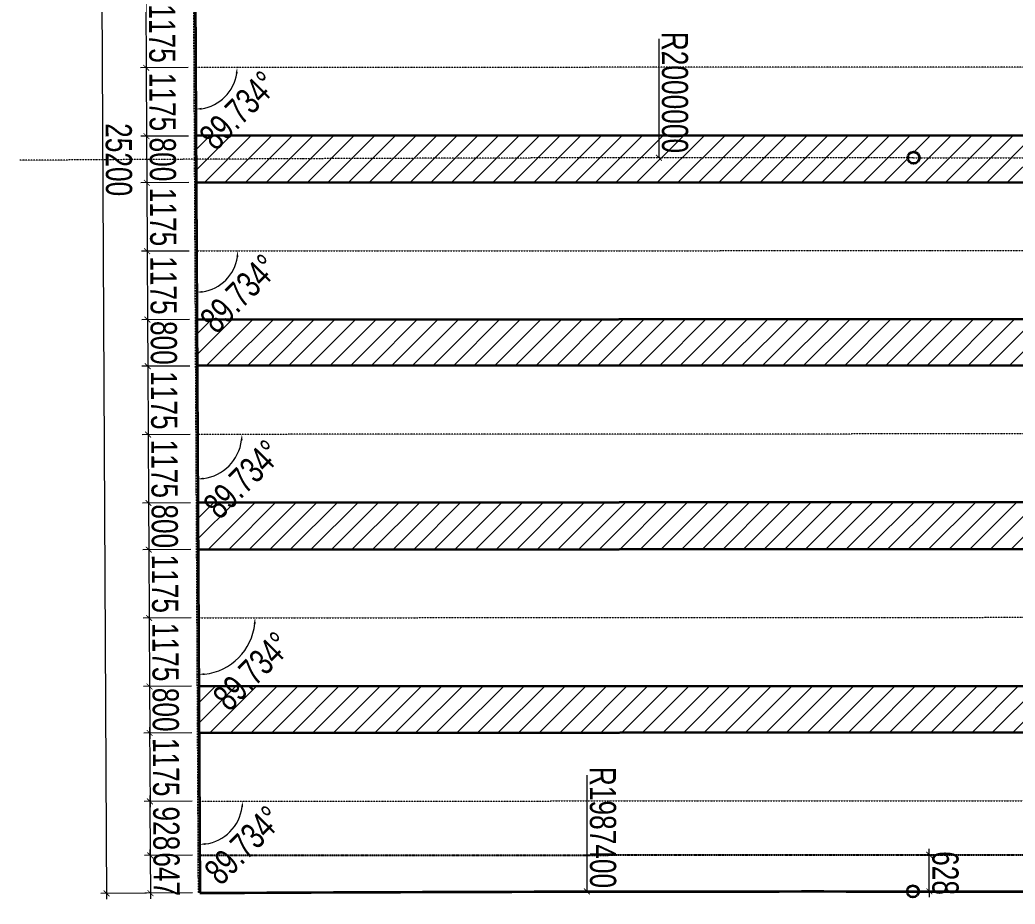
# Model space of a CAD drawing. Extents: x -2667085 to 4, y -2479164 to 2.
# Drawn here: x -2667085 to -2649992, y -2405487 to -2390302 of the extents above; entities that cross this region are included whole.
import ezdxf

# ---------------------------------------------------------------- set-up
doc = ezdxf.new("R2010")
doc.units = 0
doc.header["$MEASUREMENT"] = 0
doc.header["$PDMODE"] = 3
for name, pattern in [('CONTINOUS', [0]), ('DASHDOT', [1, 0.5, -0.25, 0, -0.25]), ('DASHED', [0.75, 0.5, -0.25]), ('ZXX0', [30, 13, -2, 0.5, -2, 12.5])]:
    doc.linetypes.add(name, pattern=pattern)
doc.layers.get('0').update_dxf_attribs({"linetype": 'CONTINUOUS'})
doc.layers.get('DEFPOINTS').update_dxf_attribs({"linetype": 'CONTINUOUS'})
for name, color, linetype, lineweight in [('Thick', 4, 'CONTINOUS', 35), ('桥－总－中心线', 1, 'ZXX0', 13), ('桥－构造轮廓－实线', 4, 'CONTINUOUS', 35), ('桥－构造轮廓－虚线', 3, 'DASHED', 25), ('桥－综合标注', 31, 'CONTINUOUS', 13)]:
    doc.layers.add(name, color=color, linetype=linetype, lineweight=lineweight)
doc.styles.add('SMEDI', font='smsim.shx', dxfattribs={"width": 0.75, "bigfont": 'smfs.shx'})
doc.dimstyles.new('1-150', dxfattribs={"dimtxt": 450, "dimasz": 100, "dimexe": 100, "dimexo": 125, "dimgap": 50, "dimtad": 1, "dimdec": 0, "dimzin": 0, "dimdsep": 46, "dimtxsty": 'SMEDI', "dimblk": 'ARCHTICK', "dimcen": 0.09, "dimdle": 100, "dimclrd": 256, "dimclre": 256, "dimclrt": 256, "dimadec": 0, "dimazin": 0, "dimtfac": 1, "dimtdec": 0, "dimtix": 1, "dimtmove": 2, "dimatfit": 3, "dimldrblk": 'ARCHTICK', "dimfxl": 2, "dimtolj": 1, "dimtzin": 0, "dimlwd": -1, "dimlwe": -1, "dimarcsym": 0})
doc.dimstyles.new('1-150角度', dxfattribs={"dimtxt": 450, "dimasz": 100, "dimexe": 100, "dimexo": 125, "dimgap": 5, "dimtad": 1, "dimdec": 3, "dimzin": 0, "dimdsep": 46, "dimtxsty": 'SMEDI', "dimcen": 0.09, "dimdle": 100, "dimclrd": 256, "dimclre": 256, "dimclrt": 256, "dimadec": 3, "dimazin": 0, "dimtfac": 1, "dimtdec": 3, "dimtmove": 2, "dimatfit": 3, "dimldrblk": 'ARCHTICK', "dimfxl": 2, "dimtolj": 1, "dimtzin": 0, "dimlwd": -1, "dimlwe": -1, "dimarcsym": 0})

# ---------------------------------------------------------------- blocks, each defined once
blk = doc.blocks.new('_ArchTick')
at = {"color": 0, "linetype": 'ByBlock', "const_width": 0.15}
blk.add_lwpolyline([(-0.5, -0.5), (0.5, 0.5)], dxfattribs=at)
blk = doc.blocks.new('*D242')
at = {"layer": 'DEFPOINTS', "color": 0, "transparency": 16777216}
for p in [(-2664075, -2389945), (-2664916, -2391124), (-2664069, -2391120)]:
    blk.add_point(p, dxfattribs=at)
at = {"layer": '桥－综合标注', "transparency": 16777216}
for p, q in [((-2664200, -2389946), (-2665022, -2389950)), ((-2664923, -2389849), (-2664915, -2391224)), ((-2664194, -2391121), (-2665016, -2391125))]:
    blk.add_line(p, q, dxfattribs=at)
at = {"layer": '桥－综合标注', "transparency": 16777216, "xscale": 100, "yscale": 100, "zscale": 100}
for p, rotation in [((-2664922, -2389949), 90.2996163518418), ((-2664916, -2391124), 270.2996163518418)]:
    blk.add_blockref('_ArchTick', p, dxfattribs=dict(at, rotation=rotation))
at = {"layer": '桥－综合标注', "transparency": 16777216, "insert": (-2664644, -2390536), "char_height": 450, "attachment_point": 5, "rotation": 270.2996, "style": 'SMEDI'}
blk.add_mtext('\\A1;1175', dxfattribs=at)
blk = doc.blocks.new('*D243')
at = {"layer": 'DEFPOINTS', "color": 0, "transparency": 16777216}
for p in [(-2664069, -2391120), (-2664910, -2392299), (-2664063, -2392295)]:
    blk.add_point(p, dxfattribs=at)
at = {"layer": '桥－综合标注', "transparency": 16777216}
for p, q in [((-2664194, -2391121), (-2665016, -2391125)), ((-2664916, -2391024), (-2664909, -2392399)), ((-2664188, -2392296), (-2665010, -2392300))]:
    blk.add_line(p, q, dxfattribs=at)
at = {"layer": '桥－综合标注', "transparency": 16777216, "xscale": 100, "yscale": 100, "zscale": 100}
for p, rotation in [((-2664916, -2391124), 90.2996163518418), ((-2664910, -2392299), 270.2996163518418)]:
    blk.add_blockref('_ArchTick', p, dxfattribs=dict(at, rotation=rotation))
at = {"layer": '桥－综合标注', "transparency": 16777216, "insert": (-2664638, -2391711), "char_height": 450, "attachment_point": 5, "rotation": 270.2996, "style": 'SMEDI'}
blk.add_mtext('\\A1;1175', dxfattribs=at)
blk = doc.blocks.new('*D244')
at = {"layer": 'DEFPOINTS', "color": 0, "transparency": 16777216}
for p in [(-2664063, -2392295), (-2664906, -2393099), (-2664059, -2393095)]:
    blk.add_point(p, dxfattribs=at)
at = {"layer": '桥－综合标注', "transparency": 16777216}
for p, q in [((-2664188, -2392296), (-2665010, -2392300)), ((-2664910, -2392199), (-2664905, -2393199)), ((-2664184, -2393096), (-2665006, -2393100))]:
    blk.add_line(p, q, dxfattribs=at)
at = {"layer": '桥－综合标注', "transparency": 16777216, "xscale": 100, "yscale": 100, "zscale": 100}
for p, rotation in [((-2664910, -2392299), 90.2996163518418), ((-2664906, -2393099), 270.2996163518418)]:
    blk.add_blockref('_ArchTick', p, dxfattribs=dict(at, rotation=rotation))
at = {"layer": '桥－综合标注', "transparency": 16777216, "insert": (-2664633, -2392698), "char_height": 450, "attachment_point": 5, "rotation": 270.2996, "style": 'SMEDI'}
blk.add_mtext('\\A1;800', dxfattribs=at)
blk = doc.blocks.new('*D245')
at = {"layer": 'DEFPOINTS', "color": 0, "transparency": 16777216}
for p in [(-2664059, -2393095), (-2664899, -2394274), (-2664052, -2394270)]:
    blk.add_point(p, dxfattribs=at)
at = {"layer": '桥－综合标注', "transparency": 16777216}
for p, q in [((-2664906, -2392999), (-2664899, -2394374)), ((-2664184, -2393096), (-2665006, -2393100)), ((-2664177, -2394271), (-2664999, -2394275))]:
    blk.add_line(p, q, dxfattribs=at)
at = {"layer": '桥－综合标注', "transparency": 16777216, "xscale": 100, "yscale": 100, "zscale": 100}
for p, rotation in [((-2664906, -2393099), 90.2996163518418), ((-2664899, -2394274), 270.2996163518418)]:
    blk.add_blockref('_ArchTick', p, dxfattribs=dict(at, rotation=rotation))
at = {"layer": '桥－综合标注', "transparency": 16777216, "insert": (-2664628, -2393686), "char_height": 450, "attachment_point": 5, "rotation": 270.2996, "style": 'SMEDI'}
blk.add_mtext('\\A1;1175', dxfattribs=at)
blk = doc.blocks.new('*D246')
at = {"layer": 'DEFPOINTS', "color": 0, "transparency": 16777216}
for p in [(-2664052, -2394270), (-2664893, -2395449), (-2664046, -2395445)]:
    blk.add_point(p, dxfattribs=at)
at = {"layer": '桥－综合标注', "transparency": 16777216}
for p, q in [((-2664900, -2394174), (-2664893, -2395549)), ((-2664177, -2394271), (-2664999, -2394275)), ((-2664171, -2395446), (-2664993, -2395450))]:
    blk.add_line(p, q, dxfattribs=at)
at = {"layer": '桥－综合标注', "transparency": 16777216, "xscale": 100, "yscale": 100, "zscale": 100}
for p, rotation in [((-2664899, -2394274), 90.2996163518418), ((-2664893, -2395449), 270.2996163518418)]:
    blk.add_blockref('_ArchTick', p, dxfattribs=dict(at, rotation=rotation))
at = {"layer": '桥－综合标注', "transparency": 16777216, "insert": (-2664621, -2394861), "char_height": 450, "attachment_point": 5, "rotation": 270.2996, "style": 'SMEDI'}
blk.add_mtext('\\A1;1175', dxfattribs=at)
blk = doc.blocks.new('*D247')
at = {"layer": 'DEFPOINTS', "color": 0, "transparency": 16777216}
for p in [(-2664046, -2395445), (-2664889, -2396249), (-2664042, -2396245)]:
    blk.add_point(p, dxfattribs=at)
at = {"layer": '桥－综合标注', "transparency": 16777216}
for p, q in [((-2664894, -2395349), (-2664889, -2396349)), ((-2664171, -2395446), (-2664993, -2395450)), ((-2664167, -2396246), (-2664989, -2396250))]:
    blk.add_line(p, q, dxfattribs=at)
at = {"layer": '桥－综合标注', "transparency": 16777216, "xscale": 100, "yscale": 100, "zscale": 100}
for p, rotation in [((-2664893, -2395449), 90.2996163518418), ((-2664889, -2396249), 270.2996163518418)]:
    blk.add_blockref('_ArchTick', p, dxfattribs=dict(at, rotation=rotation))
at = {"layer": '桥－综合标注', "transparency": 16777216, "insert": (-2664616, -2395848), "char_height": 450, "attachment_point": 5, "rotation": 270.2996, "style": 'SMEDI'}
blk.add_mtext('\\A1;800', dxfattribs=at)
blk = doc.blocks.new('*D248')
at = {"layer": 'DEFPOINTS', "color": 0, "transparency": 16777216}
for p in [(-2664042, -2396245), (-2664883, -2397424), (-2664036, -2397420)]:
    blk.add_point(p, dxfattribs=at)
at = {"layer": '桥－综合标注', "transparency": 16777216}
for p, q in [((-2664167, -2396246), (-2664989, -2396250)), ((-2664890, -2396149), (-2664882, -2397524)), ((-2664161, -2397421), (-2664983, -2397425))]:
    blk.add_line(p, q, dxfattribs=at)
at = {"layer": '桥－综合标注', "transparency": 16777216, "xscale": 100, "yscale": 100, "zscale": 100}
for p, rotation in [((-2664889, -2396249), 90.2996163518418), ((-2664883, -2397424), 270.2996163518418)]:
    blk.add_blockref('_ArchTick', p, dxfattribs=dict(at, rotation=rotation))
at = {"layer": '桥－综合标注', "transparency": 16777216, "insert": (-2664611, -2396835), "char_height": 450, "attachment_point": 5, "rotation": 270.2996, "style": 'SMEDI'}
blk.add_mtext('\\A1;1175', dxfattribs=at)
blk = doc.blocks.new('*D249')
at = {"layer": 'DEFPOINTS', "color": 0, "transparency": 16777216}
for p in [(-2664036, -2397420), (-2664877, -2398599), (-2664030, -2398595)]:
    blk.add_point(p, dxfattribs=at)
at = {"layer": '桥－综合标注', "transparency": 16777216}
for p, q in [((-2664161, -2397421), (-2664983, -2397425)), ((-2664883, -2397324), (-2664876, -2398699)), ((-2664155, -2398596), (-2664977, -2398600))]:
    blk.add_line(p, q, dxfattribs=at)
at = {"layer": '桥－综合标注', "transparency": 16777216, "xscale": 100, "yscale": 100, "zscale": 100}
for p, rotation in [((-2664883, -2397424), 90.2996163518418), ((-2664877, -2398599), 270.2996163518418)]:
    blk.add_blockref('_ArchTick', p, dxfattribs=dict(at, rotation=rotation))
at = {"layer": '桥－综合标注', "transparency": 16777216, "insert": (-2664605, -2398010), "char_height": 450, "attachment_point": 5, "rotation": 270.2996, "style": 'SMEDI'}
blk.add_mtext('\\A1;1175', dxfattribs=at)
blk = doc.blocks.new('*D250')
at = {"layer": 'DEFPOINTS', "color": 0, "transparency": 16777216}
for p in [(-2664030, -2398595), (-2664873, -2399399), (-2664026, -2399395)]:
    blk.add_point(p, dxfattribs=at)
at = {"layer": '桥－综合标注', "transparency": 16777216}
for p, q in [((-2664877, -2398499), (-2664872, -2399499)), ((-2664155, -2398596), (-2664977, -2398600)), ((-2664151, -2399396), (-2664973, -2399400))]:
    blk.add_line(p, q, dxfattribs=at)
at = {"layer": '桥－综合标注', "transparency": 16777216, "xscale": 100, "yscale": 100, "zscale": 100}
for p, rotation in [((-2664877, -2398599), 90.2996163518418), ((-2664873, -2399399), 270.2996163518418)]:
    blk.add_blockref('_ArchTick', p, dxfattribs=dict(at, rotation=rotation))
at = {"layer": '桥－综合标注', "transparency": 16777216, "insert": (-2664600, -2398998), "char_height": 450, "attachment_point": 5, "rotation": 270.2996, "style": 'SMEDI'}
blk.add_mtext('\\A1;800', dxfattribs=at)
blk = doc.blocks.new('*D251')
at = {"layer": 'DEFPOINTS', "color": 0, "transparency": 16777216}
for p in [(-2664026, -2399395), (-2664866, -2400574), (-2664019, -2400570)]:
    blk.add_point(p, dxfattribs=at)
at = {"layer": '桥－综合标注', "transparency": 16777216}
for p, q in [((-2664873, -2399299), (-2664866, -2400674)), ((-2664151, -2399396), (-2664973, -2399400)), ((-2664144, -2400571), (-2664966, -2400575))]:
    blk.add_line(p, q, dxfattribs=at)
at = {"layer": '桥－综合标注', "transparency": 16777216, "xscale": 100, "yscale": 100, "zscale": 100}
for p, rotation in [((-2664873, -2399399), 90.2996163518418), ((-2664866, -2400574), 270.2996163518418)]:
    blk.add_blockref('_ArchTick', p, dxfattribs=dict(at, rotation=rotation))
at = {"layer": '桥－综合标注', "transparency": 16777216, "insert": (-2664595, -2399985), "char_height": 450, "attachment_point": 5, "rotation": 270.2996, "style": 'SMEDI'}
blk.add_mtext('\\A1;1175', dxfattribs=at)
blk = doc.blocks.new('*D252')
at = {"layer": 'DEFPOINTS', "color": 0, "transparency": 16777216}
for p in [(-2664019, -2400570), (-2664860, -2401749), (-2664013, -2401745)]:
    blk.add_point(p, dxfattribs=at)
at = {"layer": '桥－综合标注', "transparency": 16777216}
for p, q in [((-2664867, -2400474), (-2664860, -2401849)), ((-2664144, -2400571), (-2664966, -2400575)), ((-2664138, -2401746), (-2664960, -2401750))]:
    blk.add_line(p, q, dxfattribs=at)
at = {"layer": '桥－综合标注', "transparency": 16777216, "xscale": 100, "yscale": 100, "zscale": 100}
for p, rotation in [((-2664866, -2400574), 90.2996163518418), ((-2664860, -2401749), 270.2996163518418)]:
    blk.add_blockref('_ArchTick', p, dxfattribs=dict(at, rotation=rotation))
at = {"layer": '桥－综合标注', "transparency": 16777216, "insert": (-2664588, -2401160), "char_height": 450, "attachment_point": 5, "rotation": 270.2996, "style": 'SMEDI'}
blk.add_mtext('\\A1;1175', dxfattribs=at)
blk = doc.blocks.new('*D253')
at = {"layer": 'DEFPOINTS', "color": 0, "transparency": 16777216}
for p in [(-2664013, -2401745), (-2664856, -2402549), (-2664009, -2402545)]:
    blk.add_point(p, dxfattribs=at)
at = {"layer": '桥－综合标注', "transparency": 16777216}
for p, q in [((-2664138, -2401746), (-2664960, -2401750)), ((-2664861, -2401649), (-2664856, -2402649)), ((-2664134, -2402546), (-2664956, -2402550))]:
    blk.add_line(p, q, dxfattribs=at)
at = {"layer": '桥－综合标注', "transparency": 16777216, "xscale": 100, "yscale": 100, "zscale": 100}
for p, rotation in [((-2664860, -2401749), 90.2996163518418), ((-2664856, -2402549), 270.2996163518418)]:
    blk.add_blockref('_ArchTick', p, dxfattribs=dict(at, rotation=rotation))
at = {"layer": '桥－综合标注', "transparency": 16777216, "insert": (-2664583, -2402148), "char_height": 450, "attachment_point": 5, "rotation": 270.2996, "style": 'SMEDI'}
blk.add_mtext('\\A1;800', dxfattribs=at)
blk = doc.blocks.new('*D254')
at = {"layer": 'DEFPOINTS', "color": 0, "transparency": 16777216}
for p in [(-2664009, -2402545), (-2664850, -2403724), (-2664003, -2403720)]:
    blk.add_point(p, dxfattribs=at)
at = {"layer": '桥－综合标注', "transparency": 16777216}
for p, q in [((-2664134, -2402546), (-2664956, -2402550)), ((-2664857, -2402449), (-2664849, -2403824)), ((-2664128, -2403721), (-2664950, -2403725))]:
    blk.add_line(p, q, dxfattribs=at)
at = {"layer": '桥－综合标注', "transparency": 16777216, "xscale": 100, "yscale": 100, "zscale": 100}
for p, rotation in [((-2664856, -2402549), 90.2996163518418), ((-2664850, -2403724), 270.2996163518418)]:
    blk.add_blockref('_ArchTick', p, dxfattribs=dict(at, rotation=rotation))
at = {"layer": '桥－综合标注', "transparency": 16777216, "insert": (-2664578, -2403135), "char_height": 450, "attachment_point": 5, "rotation": 270.2996, "style": 'SMEDI'}
blk.add_mtext('\\A1;1175', dxfattribs=at)
blk = doc.blocks.new('*D255')
at = {"layer": 'DEFPOINTS', "color": 0, "transparency": 16777216}
for p in [(-2664003, -2403720), (-2664845, -2404652), (-2663998, -2404648)]:
    blk.add_point(p, dxfattribs=at)
at = {"layer": '桥－综合标注', "transparency": 16777216}
for p, q in [((-2664851, -2403624), (-2664845, -2404752)), ((-2664128, -2403721), (-2664950, -2403725)), ((-2664123, -2404649), (-2664945, -2404653))]:
    blk.add_line(p, q, dxfattribs=at)
at = {"layer": '桥－综合标注', "transparency": 16777216, "xscale": 100, "yscale": 100, "zscale": 100}
for p, rotation in [((-2664850, -2403724), 90.2996163518418), ((-2664845, -2404652), 270.2996163518418)]:
    blk.add_blockref('_ArchTick', p, dxfattribs=dict(at, rotation=rotation))
at = {"layer": '桥－综合标注', "transparency": 16777216, "insert": (-2664573, -2404187), "char_height": 450, "attachment_point": 5, "rotation": 270.2996, "style": 'SMEDI'}
blk.add_mtext('\\A1;928', dxfattribs=at)
blk = doc.blocks.new('*D256')
at = {"layer": 'DEFPOINTS', "color": 0, "transparency": 16777216}
for p in [(-2664127, -2380095), (-2665597, -2405303), (-2663995, -2405295)]:
    blk.add_point(p, dxfattribs=at)
at = {"layer": '桥－综合标注', "transparency": 16777216}
for p, q in [((-2665729, -2380003), (-2665596, -2405403)), ((-2664252, -2380096), (-2665829, -2380104)), ((-2664120, -2405295), (-2665697, -2405304))]:
    blk.add_line(p, q, dxfattribs=at)
at = {"layer": '桥－综合标注', "transparency": 16777216, "xscale": 100, "yscale": 100, "zscale": 100}
for p, rotation in [((-2665729, -2380103), 90.29961635183797), ((-2665597, -2405303), 270.2996163518379)]:
    blk.add_blockref('_ArchTick', p, dxfattribs=dict(at, rotation=rotation))
at = {"layer": '桥－综合标注', "transparency": 16777216, "insert": (-2665388, -2392702), "char_height": 450, "attachment_point": 5, "rotation": 270.2996, "style": 'SMEDI'}
blk.add_mtext('\\A1;25200', dxfattribs=at)
blk = doc.blocks.new('*D285')
at = {"layer": 'DEFPOINTS', "color": 0, "transparency": 16777216}
for p in [(-2651748, -2404641), (-2651466, -2404640), (-2651747, -2405269)]:
    blk.add_point(p, dxfattribs=at)
at = {"layer": '桥－综合标注', "transparency": 16777216}
for p, q in [((-2651623, -2404641), (-2651366, -2404640)), ((-2651466, -2404640), (-2651466, -2404540)), ((-2651465, -2405268), (-2651466, -2404640)), ((-2651622, -2405269), (-2651365, -2405268)), ((-2651465, -2405268), (-2651465, -2405368))]:
    blk.add_line(p, q, dxfattribs=at)
at = {"layer": '桥－综合标注', "transparency": 16777216, "xscale": 100, "yscale": 100, "zscale": 100}
for p, rotation in [((-2651466, -2404640), 270.033768437592), ((-2651465, -2405268), 90.03376843759196)]:
    blk.add_blockref('_ArchTick', p, dxfattribs=dict(at, rotation=rotation))
at = {"layer": '桥－综合标注', "transparency": 16777216, "insert": (-2651191, -2404954), "char_height": 450, "attachment_point": 5, "rotation": 270.0338, "style": 'SMEDI'}
blk.add_mtext('\\A1;628', dxfattribs=at)
blk = doc.blocks.new('*D286')
at = {"layer": 'DEFPOINTS', "color": 0, "transparency": 16777216}
for p in [(-2663998, -2404648), (-2664842, -2405299), (-2663995, -2405295)]:
    blk.add_point(p, dxfattribs=at)
at = {"layer": '桥－综合标注', "transparency": 16777216}
for p, q in [((-2664123, -2404649), (-2664945, -2404653)), ((-2664845, -2404652), (-2664846, -2404552)), ((-2664845, -2404652), (-2664842, -2405299)), ((-2664120, -2405295), (-2664942, -2405300)), ((-2664842, -2405299), (-2664841, -2405399))]:
    blk.add_line(p, q, dxfattribs=at)
at = {"layer": '桥－综合标注', "transparency": 16777216, "xscale": 100, "yscale": 100, "zscale": 100}
for p, rotation in [((-2664845, -2404652), 270.2996163518341), ((-2664842, -2405299), 90.29961635183412)]:
    blk.add_blockref('_ArchTick', p, dxfattribs=dict(at, rotation=rotation))
at = {"layer": '桥－综合标注', "transparency": 16777216, "insert": (-2664568, -2404974), "char_height": 450, "attachment_point": 5, "rotation": 270.2996, "style": 'SMEDI'}
blk.add_mtext('\\A1;647', dxfattribs=at)
blk = doc.blocks.new('*D290')
at = {"layer": 'DEFPOINTS', "color": 0, "transparency": 16777216}
for p in [(-2664127, -2380095), (-2664118, -2381670), (-2634091, -2381652), (-2663702, -2382386), (-2663995, -2405295)]:
    blk.add_point(p, dxfattribs=at)
at = {"layer": '桥－综合标注', "transparency": 16777216}
blk.add_arc((-2664118, -2381670), 828, 277.2253, 353.1085, dxfattribs=at)
for points in [[(-2663313, -2381769), (-2663280, -2381771), (-2663290, -2381670)], [(-2664013, -2382508), (-2664015, -2382475), (-2664114, -2382498)]]:
    blk.add_solid(points, dxfattribs=at)
at = {"layer": '桥－综合标注', "transparency": 16777216, "insert": (-2663297, -2382486), "char_height": 450, "attachment_point": 5, "rotation": 45.1669, "style": 'SMEDI'}
blk.add_mtext('\\A1;89.735°', dxfattribs=at)
blk = doc.blocks.new('*D291')
at = {"layer": 'DEFPOINTS', "color": 0, "transparency": 16777216}
for p in [(-2664127, -2380095), (-2664102, -2384820), (-2634091, -2384802), (-2663612, -2385661), (-2663995, -2405295)]:
    blk.add_point(p, dxfattribs=at)
at = {"layer": '桥－综合标注', "transparency": 16777216}
blk.add_arc((-2664102, -2384820), 973, 276.1912, 354.1425, dxfattribs=at)
for points in [[(-2663151, -2384919), (-2663117, -2384920), (-2663129, -2384820)], [(-2663996, -2385804), (-2663998, -2385771), (-2664097, -2385793)]]:
    blk.add_solid(points, dxfattribs=at)
at = {"layer": '桥－综合标注', "transparency": 16777216, "insert": (-2663178, -2385739), "char_height": 450, "attachment_point": 5, "rotation": 45.1669, "style": 'SMEDI'}
blk.add_mtext('\\A1;89.735°', dxfattribs=at)
blk = doc.blocks.new('*D292')
at = {"layer": 'DEFPOINTS', "color": 0, "transparency": 16777216}
for p in [(-2664127, -2380095), (-2664085, -2387970), (-2634091, -2387952), (-2663627, -2388757), (-2663995, -2405295)]:
    blk.add_point(p, dxfattribs=at)
at = {"layer": '桥－综合标注', "transparency": 16777216}
blk.add_arc((-2664085, -2387970), 911, 276.593, 353.7407, dxfattribs=at)
for points in [[(-2663197, -2388069), (-2663163, -2388070), (-2663174, -2387970)], [(-2663980, -2388892), (-2663982, -2388858), (-2664081, -2388881)]]:
    blk.add_solid(points, dxfattribs=at)
at = {"layer": '桥－综合标注', "transparency": 16777216, "insert": (-2663205, -2388845), "char_height": 450, "attachment_point": 5, "rotation": 45.1669, "style": 'SMEDI'}
blk.add_mtext('\\A1;89.734°', dxfattribs=at)
blk = doc.blocks.new('*D293')
at = {"layer": 'DEFPOINTS', "color": 0, "transparency": 16777216}
for p in [(-2664127, -2380095), (-2664069, -2391120), (-2634091, -2391102), (-2663710, -2391737), (-2663995, -2405295)]:
    blk.add_point(p, dxfattribs=at)
at = {"layer": '桥－综合标注', "transparency": 16777216}
blk.add_arc((-2664069, -2391120), 714, 278.3324, 352.0012, dxfattribs=at)
for points in [[(-2663379, -2391218), (-2663345, -2391221), (-2663355, -2391120)], [(-2663964, -2391843), (-2663967, -2391810), (-2664065, -2391834)]]:
    blk.add_solid(points, dxfattribs=at)
at = {"layer": '桥－综合标注', "transparency": 16777216, "insert": (-2663329, -2391856), "char_height": 450, "attachment_point": 5, "rotation": 45.1668, "style": 'SMEDI'}
blk.add_mtext('\\A1;89.734°', dxfattribs=at)
blk = doc.blocks.new('*D294')
at = {"layer": 'DEFPOINTS', "color": 0, "transparency": 16777216}
for p in [(-2664127, -2380095), (-2664052, -2394270), (-2634091, -2394252), (-2663696, -2394883), (-2663995, -2405295)]:
    blk.add_point(p, dxfattribs=at)
at = {"layer": '桥－综合标注', "transparency": 16777216}
blk.add_arc((-2664052, -2394270), 709, 278.3877, 351.9459, dxfattribs=at)
for points in [[(-2663367, -2394368), (-2663334, -2394371), (-2663343, -2394270)], [(-2663948, -2394988), (-2663950, -2394955), (-2664049, -2394979)]]:
    blk.add_solid(points, dxfattribs=at)
at = {"layer": '桥－综合标注', "transparency": 16777216, "insert": (-2663316, -2395003), "char_height": 450, "attachment_point": 5, "rotation": 45.1668, "style": 'SMEDI'}
blk.add_mtext('\\A1;89.734°', dxfattribs=at)
blk = doc.blocks.new('*D295')
at = {"layer": 'DEFPOINTS', "color": 0, "transparency": 16777216}
for p in [(-2664127, -2380095), (-2664036, -2397420), (-2634091, -2397402), (-2663651, -2398081), (-2663995, -2405295)]:
    blk.add_point(p, dxfattribs=at)
at = {"layer": '桥－综合标注', "transparency": 16777216}
blk.add_arc((-2664036, -2397420), 765, 277.7912, 352.5423, dxfattribs=at)
for points in [[(-2663294, -2397518), (-2663260, -2397520), (-2663271, -2397420)], [(-2663931, -2398195), (-2663933, -2398162), (-2664032, -2398185)]]:
    blk.add_solid(points, dxfattribs=at)
at = {"layer": '桥－综合标注', "transparency": 16777216, "insert": (-2663259, -2398192), "char_height": 450, "attachment_point": 5, "rotation": 45.1668, "style": 'SMEDI'}
blk.add_mtext('\\A1;89.734°', dxfattribs=at)
blk = doc.blocks.new('*D296')
at = {"layer": 'DEFPOINTS', "color": 0, "transparency": 16777216}
for p in [(-2664127, -2380095), (-2634091, -2400552), (-2664019, -2400570), (-2663530, -2401410), (-2663995, -2405295)]:
    blk.add_point(p, dxfattribs=at)
at = {"layer": '桥－综合标注', "transparency": 16777216}
blk.add_arc((-2664019, -2400570), 973, 276.1934, 354.14, dxfattribs=at)
for points in [[(-2663069, -2400668), (-2663035, -2400670), (-2663047, -2400569)], [(-2663914, -2401553), (-2663915, -2401520), (-2664014, -2401542)]]:
    blk.add_solid(points, dxfattribs=at)
at = {"layer": '桥－综合标注', "transparency": 16777216, "insert": (-2663096, -2401488), "char_height": 450, "attachment_point": 5, "rotation": 45.1667, "style": 'SMEDI'}
blk.add_mtext('\\A1;89.734°', dxfattribs=at)
blk = doc.blocks.new('*D297')
at = {"layer": 'DEFPOINTS', "color": 0, "transparency": 16777216}
for p in [(-2664127, -2380095), (-2664003, -2403720), (-2634091, -2403702), (-2663630, -2404361), (-2663995, -2405295)]:
    blk.add_point(p, dxfattribs=at)
at = {"layer": '桥－综合标注', "transparency": 16777216}
blk.add_arc((-2664003, -2403720), 742, 278.0283, 352.3051, dxfattribs=at)
for points in [[(-2663284, -2403818), (-2663251, -2403820), (-2663261, -2403719)], [(-2663898, -2404471), (-2663901, -2404438), (-2663999, -2404462)]]:
    blk.add_solid(points, dxfattribs=at)
at = {"layer": '桥－综合标注', "transparency": 16777216, "insert": (-2663243, -2404476), "char_height": 450, "attachment_point": 5, "rotation": 45.1667, "style": 'SMEDI'}
blk.add_mtext('\\A1;89.734°', dxfattribs=at)
blk = doc.blocks.new('*D298')
at = {"layer": 'DEFPOINTS', "color": 0, "transparency": 16777216}
for p in [(-2634091, -2378162), (-2634403, -2403162), (-2664003, -2403720), (-2634091, -2403702), (-2634091, -2405277)]:
    blk.add_point(p, dxfattribs=at)
at = {"layer": '桥－综合标注', "transparency": 16777216}
blk.add_arc((-2634091, -2403702), 624, 99.1989, 170.8349, dxfattribs=at)
for points in [[(-2634192, -2403070), (-2634189, -2403103), (-2634091, -2403079)], [(-2634690, -2403604), (-2634723, -2403602), (-2634714, -2403703)]]:
    blk.add_solid(points, dxfattribs=at)
at = {"layer": '桥－综合标注', "transparency": 16777216, "insert": (-2634765, -2403028), "char_height": 450, "attachment_point": 5, "rotation": 45.0169, "style": 'SMEDI'}
blk.add_mtext('\\A1;90.034°', dxfattribs=at)
blk = doc.blocks.new('*D299')
at = {"layer": 'DEFPOINTS', "color": 0, "transparency": 16777216}
for p in [(-2634091, -2378162), (-2634487, -2399866), (-2634091, -2400552), (-2664019, -2400570), (-2634091, -2405277)]:
    blk.add_point(p, dxfattribs=at)
at = {"layer": '桥－综合标注', "transparency": 16777216}
blk.add_arc((-2634091, -2400552), 792, 97.2391, 172.7947, dxfattribs=at)
for points in [[(-2634192, -2399750), (-2634189, -2399783), (-2634091, -2399760)], [(-2634860, -2400454), (-2634893, -2400452), (-2634883, -2400553)]]:
    blk.add_solid(points, dxfattribs=at)
at = {"layer": '桥－综合标注', "transparency": 16777216, "insert": (-2634884, -2399759), "char_height": 450, "attachment_point": 5, "rotation": 45.0169, "style": 'SMEDI'}
blk.add_mtext('\\A1;90.034°', dxfattribs=at)
blk = doc.blocks.new('*D300')
at = {"layer": 'DEFPOINTS', "color": 0, "transparency": 16777216}
for p in [(-2634091, -2378162), (-2634499, -2396696), (-2664036, -2397420), (-2634091, -2397402), (-2634091, -2405277)]:
    blk.add_point(p, dxfattribs=at)
at = {"layer": '桥－综合标注', "transparency": 16777216}
blk.add_arc((-2634091, -2397402), 816, 97.03, 173.0039, dxfattribs=at)
for points in [[(-2634192, -2396576), (-2634189, -2396609), (-2634091, -2396587)], [(-2634884, -2397304), (-2634917, -2397302), (-2634906, -2397403)]]:
    blk.add_solid(points, dxfattribs=at)
at = {"layer": '桥－综合标注', "transparency": 16777216, "insert": (-2634901, -2396592), "char_height": 450, "attachment_point": 5, "rotation": 45.0169, "style": 'SMEDI'}
blk.add_mtext('\\A1;90.034°', dxfattribs=at)
blk = doc.blocks.new('*D301')
at = {"layer": 'DEFPOINTS', "color": 0, "transparency": 16777216}
for p in [(-2634091, -2378162), (-2634498, -2393547), (-2664052, -2394270), (-2634091, -2394252), (-2634091, -2405277)]:
    blk.add_point(p, dxfattribs=at)
at = {"layer": '桥－综合标注', "transparency": 16777216}
blk.add_arc((-2634091, -2394252), 814, 97.0389, 172.995, dxfattribs=at)
for points in [[(-2634192, -2393427), (-2634189, -2393461), (-2634091, -2393438)], [(-2634882, -2394154), (-2634916, -2394152), (-2634905, -2394253)]]:
    blk.add_solid(points, dxfattribs=at)
at = {"layer": '桥－综合标注', "transparency": 16777216, "insert": (-2634900, -2393443), "char_height": 450, "attachment_point": 5, "rotation": 45.017, "style": 'SMEDI'}
blk.add_mtext('\\A1;90.034°', dxfattribs=at)
blk = doc.blocks.new('*D302')
at = {"layer": 'DEFPOINTS', "color": 0, "transparency": 16777216}
for p in [(-2634091, -2378162), (-2634521, -2390358), (-2664069, -2391120), (-2634091, -2391102), (-2634091, -2405277)]:
    blk.add_point(p, dxfattribs=at)
at = {"layer": '桥－综合标注', "transparency": 16777216}
blk.add_arc((-2634091, -2391102), 860, 96.6682, 173.3658, dxfattribs=at)
for points in [[(-2634191, -2390232), (-2634190, -2390265), (-2634091, -2390243)], [(-2634928, -2391004), (-2634961, -2391002), (-2634950, -2391103)]]:
    blk.add_solid(points, dxfattribs=at)
at = {"layer": '桥－综合标注', "transparency": 16777216, "insert": (-2634932, -2390261), "char_height": 450, "attachment_point": 5, "rotation": 45.017, "style": 'SMEDI'}
blk.add_mtext('\\A1;90.034°', dxfattribs=at)
blk = doc.blocks.new('*D303')
at = {"layer": 'DEFPOINTS', "color": 0, "transparency": 16777216}
for p in [(-2634091, -2378162), (-2634561, -2387138), (-2664085, -2387970), (-2634091, -2387952), (-2634091, -2405277)]:
    blk.add_point(p, dxfattribs=at)
at = {"layer": '桥－综合标注', "transparency": 16777216}
blk.add_arc((-2634091, -2387952), 940, 96.0983, 173.9358, dxfattribs=at)
for points in [[(-2634191, -2387001), (-2634190, -2387034), (-2634091, -2387012)], [(-2635009, -2387854), (-2635042, -2387852), (-2635031, -2387953)]]:
    blk.add_solid(points, dxfattribs=at)
at = {"layer": '桥－综合标注', "transparency": 16777216, "insert": (-2634989, -2387055), "char_height": 450, "attachment_point": 5, "rotation": 45.017, "style": 'SMEDI'}
blk.add_mtext('\\A1;90.034°', dxfattribs=at)
blk = doc.blocks.new('*D304')
at = {"layer": 'DEFPOINTS', "color": 0, "transparency": 16777216}
for p in [(-2634091, -2378162), (-2634518, -2384063), (-2664102, -2384820), (-2634091, -2384802), (-2634091, -2405277)]:
    blk.add_point(p, dxfattribs=at)
at = {"layer": '桥－综合标注', "transparency": 16777216}
blk.add_arc((-2634091, -2384802), 853, 96.7179, 173.3163, dxfattribs=at)
for points in [[(-2634191, -2383938), (-2634190, -2383971), (-2634091, -2383949)], [(-2634922, -2384704), (-2634955, -2384702), (-2634944, -2384803)]]:
    blk.add_solid(points, dxfattribs=at)
at = {"layer": '桥－综合标注', "transparency": 16777216, "insert": (-2634928, -2383966), "char_height": 450, "attachment_point": 5, "rotation": 45.0171, "style": 'SMEDI'}
blk.add_mtext('\\A1;90.034°', dxfattribs=at)
blk = doc.blocks.new('*D305')
at = {"layer": 'DEFPOINTS', "color": 0, "transparency": 16777216}
for p in [(-2634091, -2378162), (-2634445, -2381039), (-2664118, -2381670), (-2634091, -2381652), (-2634091, -2405277)]:
    blk.add_point(p, dxfattribs=at)
at = {"layer": '桥－综合标注', "transparency": 16777216}
blk.add_arc((-2634091, -2381652), 708, 98.1003, 171.934, dxfattribs=at)
for points in [[(-2634192, -2380935), (-2634189, -2380968), (-2634091, -2380944)], [(-2634775, -2381554), (-2634808, -2381552), (-2634799, -2381653)]]:
    blk.add_solid(points, dxfattribs=at)
at = {"layer": '桥－综合标注', "transparency": 16777216, "insert": (-2634825, -2380919), "char_height": 450, "attachment_point": 5, "rotation": 45.0171, "style": 'SMEDI'}
blk.add_mtext('\\A1;90.034°', dxfattribs=at)

msp = doc.modelspace()

# ---------------------------------------------------------------- hatches: boundary and pattern name
at = {"layer": '桥－综合标注'}
h = msp.add_hatch(dxfattribs=at)
h.set_pattern_fill('ANSI31', color=8, scale=2000, style=0)
h.paths.add_polyline_path([(-2664112.1418, -2382845.1857), (-2664107.9585, -2383645.1496), (-2634090.6846, -2383627.2583), (-2634090.6846, -2382827.2587)])
h.paths.add_polyline_path([(-2664095.6696, -2385995.1427), (-2664091.4863, -2386795.1066), (-2634090.6846, -2386777.2583), (-2634090.6846, -2385977.2587)])
h.paths.add_polyline_path([(-2664079.1974, -2389145.0997), (-2664075.0141, -2389945.0635), (-2634090.6846, -2389927.2583), (-2634090.6846, -2389127.2587)])
h.paths.add_polyline_path([(-2651835.5057, -2392668.5179, -1.0000362754), (-2651635.5058, -2392668.7079, 0.0002436781), (-2634090.6846, -2392677.2585), (-2634090.6846, -2392277.2587), (-2664062.7252, -2392295.0566), (-2664060.6343, -2392694.8997, -0.0015281482)])
h.paths.add_polyline_path([(-2664060.6343, -2392694.8997), (-2664058.5419, -2393095.0205), (-2634090.6846, -2393077.2583), (-2634090.6846, -2392677.2585, -0.0002436781), (-2651635.5058, -2392668.7079, -0.9999637271), (-2651835.5057, -2392668.5179, 0.0015281482)])
h.paths.add_polyline_path([(-2634090.6846, -2396227.2583), (-2634090.6846, -2395427.2587), (-2664046.253, -2395445.0136), (-2664042.0697, -2396244.9774)])
h.paths.add_polyline_path([(-2664029.7808, -2398594.9706), (-2664025.5975, -2399394.9344), (-2634090.6846, -2399377.2583), (-2634090.6846, -2398577.2587)])
h.paths.add_polyline_path([(-2664013.3086, -2401744.9275), (-2664009.1253, -2402544.8913), (-2634090.6846, -2402527.2583), (-2634090.6846, -2401727.2587)])

# ---------------------------------------------------------------- linework, layer by layer
at = {"layer": 'Thick', "ltscale": 5}
for centre in [(-2651735.5058, -2392668.6093), (-2651747.3759, -2405268.6046)]:
    msp.add_circle(centre, 100, dxfattribs=at)
at = {"layer": '桥－总－中心线', "linetype": 'DASHDOT', "ltscale": 5}
for p, q in [((-2664166.9812, -2378095.256), (-2664024.7451, -2405294.8841)), ((-2634090.6846, -2391102.2585), (-2664068.8696, -2391120.0601)), ((-2664052.3974, -2394270.017), (-2634090.6846, -2394252.2585)), ((-2634090.6846, -2397402.2585), (-2664035.9252, -2397419.974)), ((-2664019.4531, -2400569.931), (-2634090.6846, -2400552.2585)), ((-2664002.9809, -2403719.8879), (-2634090.6846, -2403702.2585))]:
    msp.add_line(p, q, dxfattribs=at)
for points in [[(-2651735.2275, -2392668.6104, 0.001918742), (-2667085.0432, -2392712.9569, 0.001540683)], [(-2651735.2237, -2392668.6104, 0.0002761601), (-2631851.7008, -2392677.1192)]]:
    msp.add_lwpolyline(points, format="xyb", dxfattribs=at)
at = {"layer": '桥－构造轮廓－实线'}
for p, q in [((-2664126.523, -2380095.0717), (-2663994.7455, -2405294.7274)), ((-2634089.9869, -2392277.2583), (-2664062.7252, -2392295.0566)), ((-2664058.5419, -2393095.0205), (-2634091.3811, -2393077.2587)), ((-2664046.253, -2395445.0136), (-2634089.9882, -2395427.2583)), ((-2634091.3798, -2396227.2587), (-2664042.0697, -2396244.9774)), ((-2634089.9895, -2398577.2583), (-2664029.7808, -2398594.9706)), ((-2664025.5975, -2399394.9344), (-2634091.3785, -2399377.2587)), ((-2664013.3086, -2401744.9275), (-2634089.9908, -2401727.2583)), ((-2664009.1253, -2402544.8913), (-2634091.3771, -2402527.2587))]:
    msp.add_line(p, q, dxfattribs=at)
msp.add_lwpolyline([(-2663994.7455, -2405294.7274, -0.0015406343), (-2651747.3759, -2405268.6046, 0.0002450603), (-2634090.6846, -2405277.2585)], format="xyb", dxfattribs=at)
at = {"layer": '桥－构造轮廓－虚线', "color": 3, "linetype": 'DASHED', "ltscale": 2}
msp.add_line((-2663998.128, -2404647.8852), (-2634090.6846, -2404630.2587), dxfattribs=at)
at = {"layer": '桥－综合标注'}
for p, q in [((-2656112.9934, -2390625.4981), (-2656110.4608, -2392669.2465)), ((-2657349.7484, -2403272.4346), (-2657346.0133, -2405271.1811))]:
    msp.add_line(p, q, dxfattribs=at)

# ---------------------------------------------------------------- block references
for p, xscale, yscale, zscale, rotation in [((-2656110.4608, -2392669.2465), 99.99999999999999, 99.99999999999999, 99.99999999999999, 270.070999886321), ((-2657346.0133, -2405271.1811), 100, 100, 100, 270.1070704490593)]:
    msp.add_blockref('_ArchTick', p, dxfattribs=dict(at, xscale=xscale, yscale=yscale, zscale=zscale, rotation=rotation))

# ---------------------------------------------------------------- texts
at = {"layer": '桥－综合标注', "char_height": 450, "attachment_point": 5, "style": 'SMEDI'}
for s, insert, rotation in [('\\A1;R2000000', (-2655836.8512, -2391547.0316), 270.07099989), ('\\A1;R1987400', (-2657073.0682, -2404171.2941), 270.10707045)]:
    msp.add_mtext(s, dxfattribs=dict(at, insert=insert, rotation=rotation))

# ---------------------------------------------------------------- dimensions: what is measured, and where the dimension line sits
at = {"layer": '桥－综合标注'}
for base, line1, line2, picture, middle in [((-2634444.7677, -2381039.2505), ((-2634090.6846, -2378162.4887), (-2634090.6846, -2405277.2585)), ((-2664118.2862, -2381670.1892), (-2634090.6846, -2381652.2585)), '*D305', (-2634824.8254, -2380918.5559)), ((-2634517.5193, -2384063.2983), ((-2634090.6846, -2378162.4887), (-2634090.6846, -2405277.2585)), ((-2634090.6846, -2384802.2585), (-2664101.814, -2384820.1461)), '*D304', (-2634927.7069, -2383965.735)), ((-2634560.8388, -2387138.3003), ((-2634090.6846, -2378162.4887), (-2634090.6846, -2405277.2585)), ((-2664085.3418, -2387970.1031), (-2634090.6846, -2387952.2585)), '*D303', (-2634988.9671, -2387054.5102)), ((-2634520.6916, -2390357.8049), ((-2634090.6846, -2378162.4887), (-2634090.6846, -2405277.2585)), ((-2634090.6846, -2391102.2585), (-2664068.8696, -2391120.0601)), '*D302', (-2634932.193, -2390261.2497)), ((-2634498.0717, -2393546.9652), ((-2634090.6846, -2378162.4887), (-2634090.6846, -2405277.2585)), ((-2664052.3974, -2394270.017), (-2634090.6846, -2394252.2585)), '*D301', (-2634900.205, -2393443.2178)), ((-2634498.5903, -2396696.0668), ((-2634090.6846, -2378162.4887), (-2634090.6846, -2405277.2585)), ((-2634090.6846, -2397402.2585), (-2664035.9252, -2397419.974)), '*D300', (-2634900.9382, -2396592.4841)), ((-2634486.8209, -2399866.4421), ((-2634090.6846, -2378162.4887), (-2634090.6846, -2405277.2585)), ((-2664019.4531, -2400569.931), (-2634090.6846, -2400552.2585)), '*D299', (-2634884.2945, -2399759.1171)), ((-2634402.5537, -2403162.3303), ((-2634090.6846, -2378162.4887), (-2634090.6846, -2405277.2585)), ((-2664002.9809, -2403719.8879), (-2634090.6846, -2403702.2585)), '*D298', (-2634765.128, -2403028.2125)), ((-2663709.6666, -2391736.9581), ((-2664126.523, -2380095.0717), (-2663994.7455, -2405294.7274)), ((-2634090.6846, -2391102.2585), (-2664068.8696, -2391120.0601)), '*D293', (-2663328.6062, -2391856.0254)), ((-2663695.6459, -2394882.7054), ((-2664126.523, -2380095.0717), (-2663994.7455, -2405294.7274)), ((-2664052.3974, -2394270.017), (-2634090.6846, -2394252.2585)), '*D294', (-2663315.5891, -2395002.5481)), ((-2663701.7484, -2382385.5526), ((-2664126.523, -2380095.0717), (-2663994.7455, -2405294.7274)), ((-2664118.2862, -2381670.1892), (-2634090.6846, -2381652.2585)), '*D290', (-2663297.2183, -2382486.4871)), ((-2663650.812, -2398081.3716), ((-2664126.523, -2380095.0717), (-2663994.7455, -2405294.7274)), ((-2634090.6846, -2397402.2585), (-2664035.9252, -2397419.974)), '*D295', (-2663259.1457, -2398192.2451)), ((-2663629.6672, -2404361.0218), ((-2664126.523, -2380095.0717), (-2663994.7455, -2405294.7274)), ((-2664002.9809, -2403719.8879), (-2634090.6846, -2403702.2585)), '*D297', (-2663242.8311, -2404475.6274)), ((-2663627.0041, -2388757.2551), ((-2664126.523, -2380095.0717), (-2663994.7455, -2405294.7274)), ((-2664085.3418, -2387970.1031), (-2634090.6846, -2387952.2585)), '*D292', (-2663205.3637, -2388844.9709)), ((-2663612.2494, -2385660.9268), ((-2664126.523, -2380095.0717), (-2663994.7455, -2405294.7274)), ((-2634090.6846, -2384802.2585), (-2664101.814, -2384820.1461)), '*D291', (-2663177.8264, -2385738.7668)), ((-2663530.0719, -2401410.4001), ((-2664019.4531, -2400569.931), (-2634090.6846, -2400552.2585)), ((-2664126.523, -2380095.0717), (-2663994.7455, -2405294.7274)), '*D296', (-2663095.7244, -2401488.2993))]:
    dim = msp.add_angular_dim_2l(base=base, line1=line1, line2=line2, dimstyle='1-150角度', dxfattribs=at)
    dim.commit()
    dim.dimension.update_dxf_attribs({"geometry": picture, "text_midpoint": middle})
for p1, p2, distance, picture, middle in [((-2664126.523, -2380095.072), (-2663994.7455, -2405294.7274), -1602.1715, '*D256', (-2665387.7876, -2392701.8398)), ((-2663998.128, -2404647.8852), (-2663994.7455, -2405294.7274), -847.0483, '*D286', (-2664568.4772, -2404974.2977)), ((-2651747.3759, -2405268.6046), (-2651747.746, -2404640.6652), -281.9325, '*D285', (-2651190.6285, -2404954.3067))]:
    dim = msp.add_aligned_dim(p1=p1, p2=p2, distance=distance, dimstyle='1-150', dxfattribs=at)
    dim.commit()
    dim.dimension.update_dxf_attribs({"geometry": picture, "text_midpoint": middle})
for base, p1, p2, picture, middle in [((-2664915.9064, -2391124.4895), (-2664075.0141, -2389945.0635), (-2664068.8696, -2391120.0601), '*D242', (-2664643.9823, -2390535.5532)), ((-2664909.7619, -2392299.4861), (-2664068.8696, -2391120.0601), (-2664062.7252, -2392295.0566), '*D243', (-2664637.8379, -2391710.5497)), ((-2664905.5786, -2393099.4499), (-2664062.7252, -2392295.0566), (-2664058.5419, -2393095.0205), '*D244', (-2664632.674, -2392698.0299)), ((-2664899.4342, -2394274.4465), (-2664058.5419, -2393095.0205), (-2664052.3974, -2394270.017), '*D245', (-2664627.5101, -2393685.5101)), ((-2664893.2897, -2395449.443), (-2664052.3974, -2394270.017), (-2664046.253, -2395445.0136), '*D246', (-2664621.3657, -2394860.5067)), ((-2664889.1064, -2396249.4069), (-2664046.253, -2395445.0136), (-2664042.0697, -2396244.9774), '*D247', (-2664616.2018, -2395847.9869)), ((-2664882.962, -2397424.4034), (-2664042.0697, -2396244.9774), (-2664035.9252, -2397419.974), '*D248', (-2664611.038, -2396835.4671)), ((-2664876.8175, -2398599.4), (-2664035.9252, -2397419.974), (-2664029.7808, -2398594.9706), '*D249', (-2664604.8935, -2398010.4637)), ((-2664872.6342, -2399399.3638), (-2664029.7808, -2398594.9706), (-2664025.5975, -2399394.9344), '*D250', (-2664599.7296, -2398997.9439)), ((-2664866.4898, -2400574.3604), (-2664025.5975, -2399394.9344), (-2664019.4531, -2400569.931), '*D251', (-2664594.5658, -2399985.4241)), ((-2664860.3453, -2401749.357), (-2664019.4531, -2400569.931), (-2664013.3086, -2401744.9275), '*D252', (-2664588.4213, -2401160.4206)), ((-2664856.162, -2402549.3208), (-2664013.3086, -2401744.9275), (-2664009.1253, -2402544.8913), '*D253', (-2664583.2574, -2402147.9008)), ((-2664850.0176, -2403724.3174), (-2664009.1253, -2402544.8913), (-2664002.9809, -2403719.8879), '*D254', (-2664578.0936, -2403135.381)), ((-2664845.1648, -2404652.3147), (-2664002.9809, -2403719.8879), (-2663998.128, -2404647.8852), '*D255', (-2664572.5949, -2404186.878))]:
    dim = msp.add_linear_dim(base=base, p1=p1, p2=p2, angle=90.29961635, dimstyle='1-150', dxfattribs=at)
    dim.commit()
    dim.dimension.update_dxf_attribs({"geometry": picture, "text_midpoint": middle})

doc.saveas('drawing.dxf')
